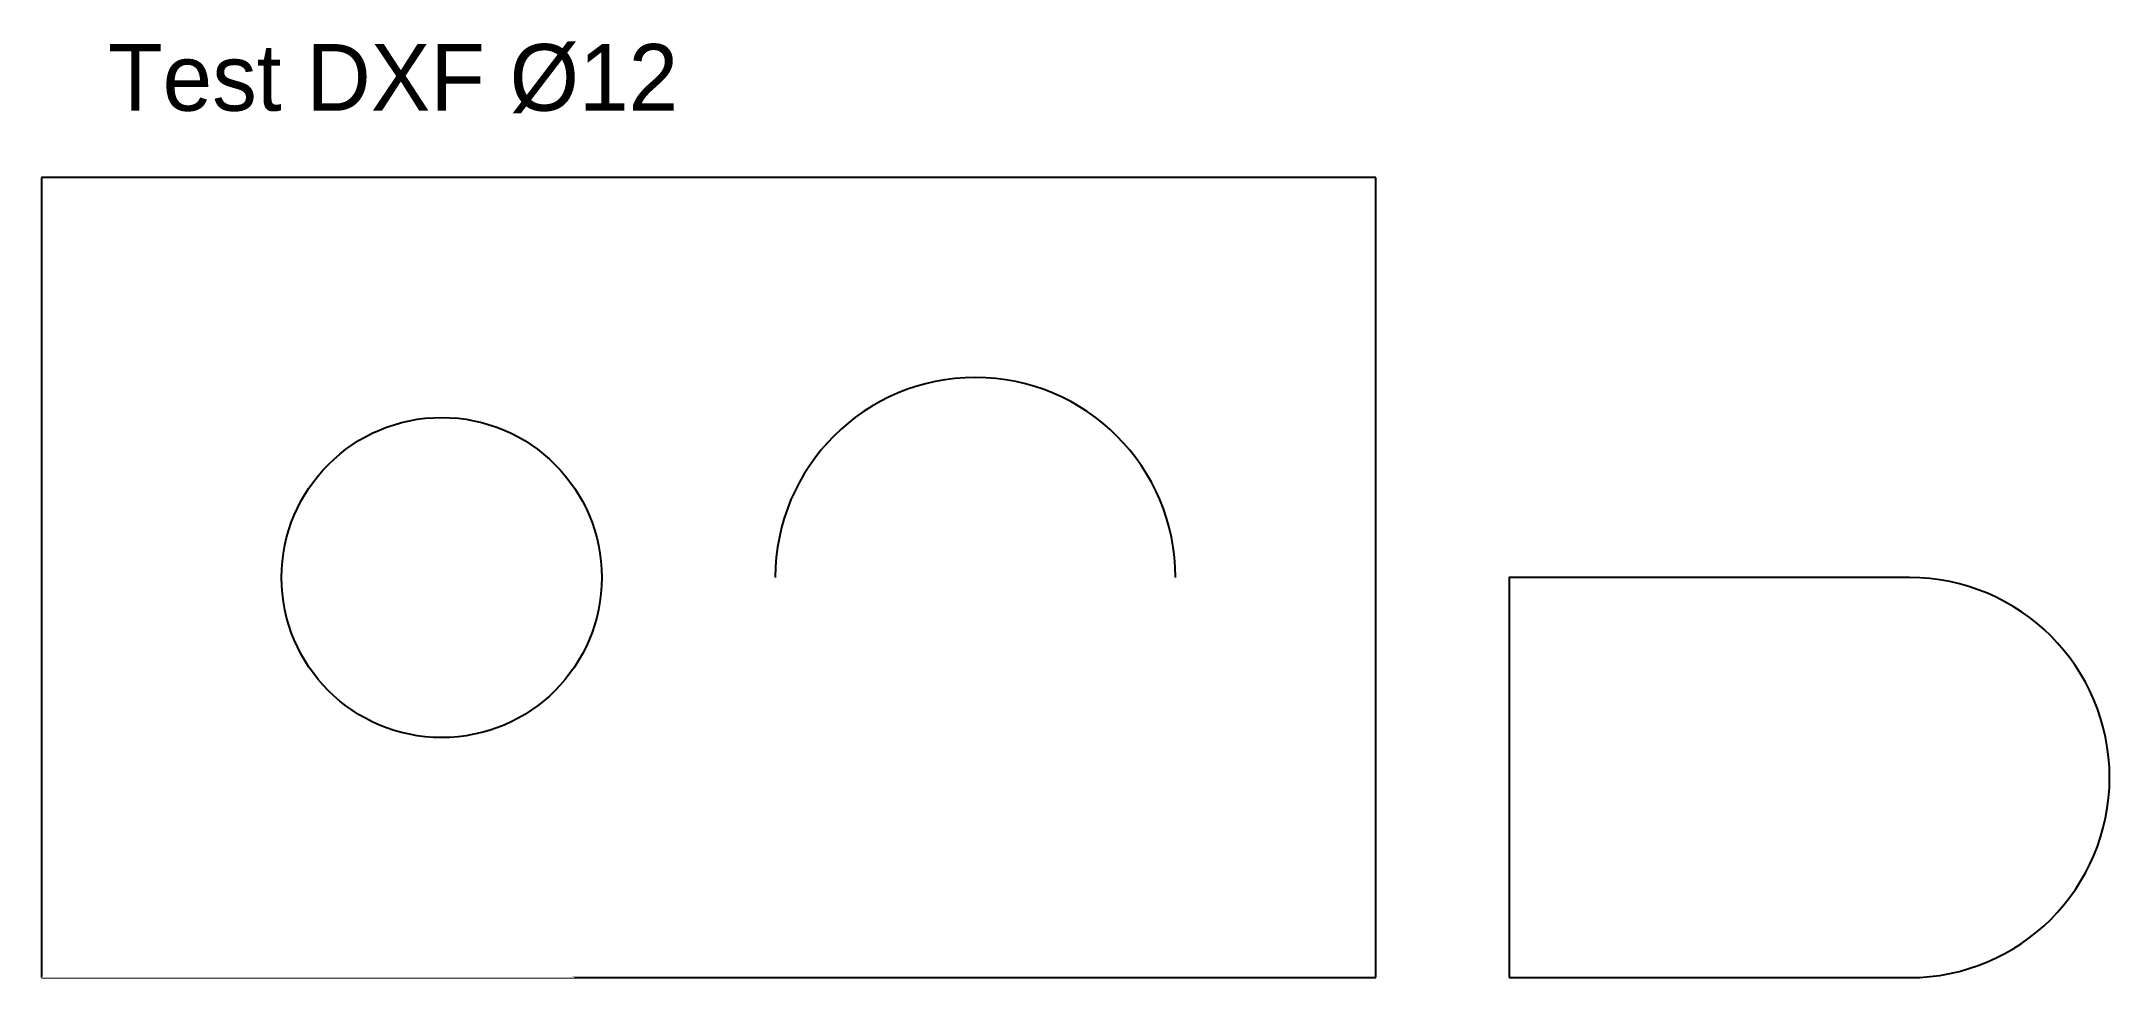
# Model space of a CAD drawing. Extents: x 0 to 155, y 0 to 70.
import ezdxf

# ---------------------------------------------------------------- set-up
doc = ezdxf.new("R2010")
doc.units = 0
doc.header["$MEASUREMENT"] = 0
doc.set_wipeout_variables(frame=1)
doc.layers.add('MURS', color=1, linetype='Continuous')

msp = doc.modelspace()

# ---------------------------------------------------------------- linework, layer by layer
at = {"color": 5}
msp.add_lwpolyline([(110, 0), (140, 0, 1), (140, 30), (110, 30)], format="xyb", close=True, dxfattribs=at)
msp.add_circle((30, 30), 12)
at = {"color": 3}
msp.add_arc((70, 30), 15, 0, 180, dxfattribs=at)
at = {"layer": 'MURS'}
for p, q in [((100, 60), (0, 60)), ((0, 60), (0, 0)), ((100, 0), (100, 60)), ((0, 0), (100, 0))]:
    msp.add_line(p, q, dxfattribs=at)

# ---------------------------------------------------------------- texts
msp.add_text('Test DXF %%c12', height=5).set_placement((5, 65))

# ---------------------------------------------------------------- next in the draw order: wipeouts: each hides what was drawn before it
at = {"linetype": 'Continuous'}
msp.add_wipeout([(0, 0), (40, 0), (10, 10)], dxfattribs=at)

doc.saveas('drawing.dxf')
